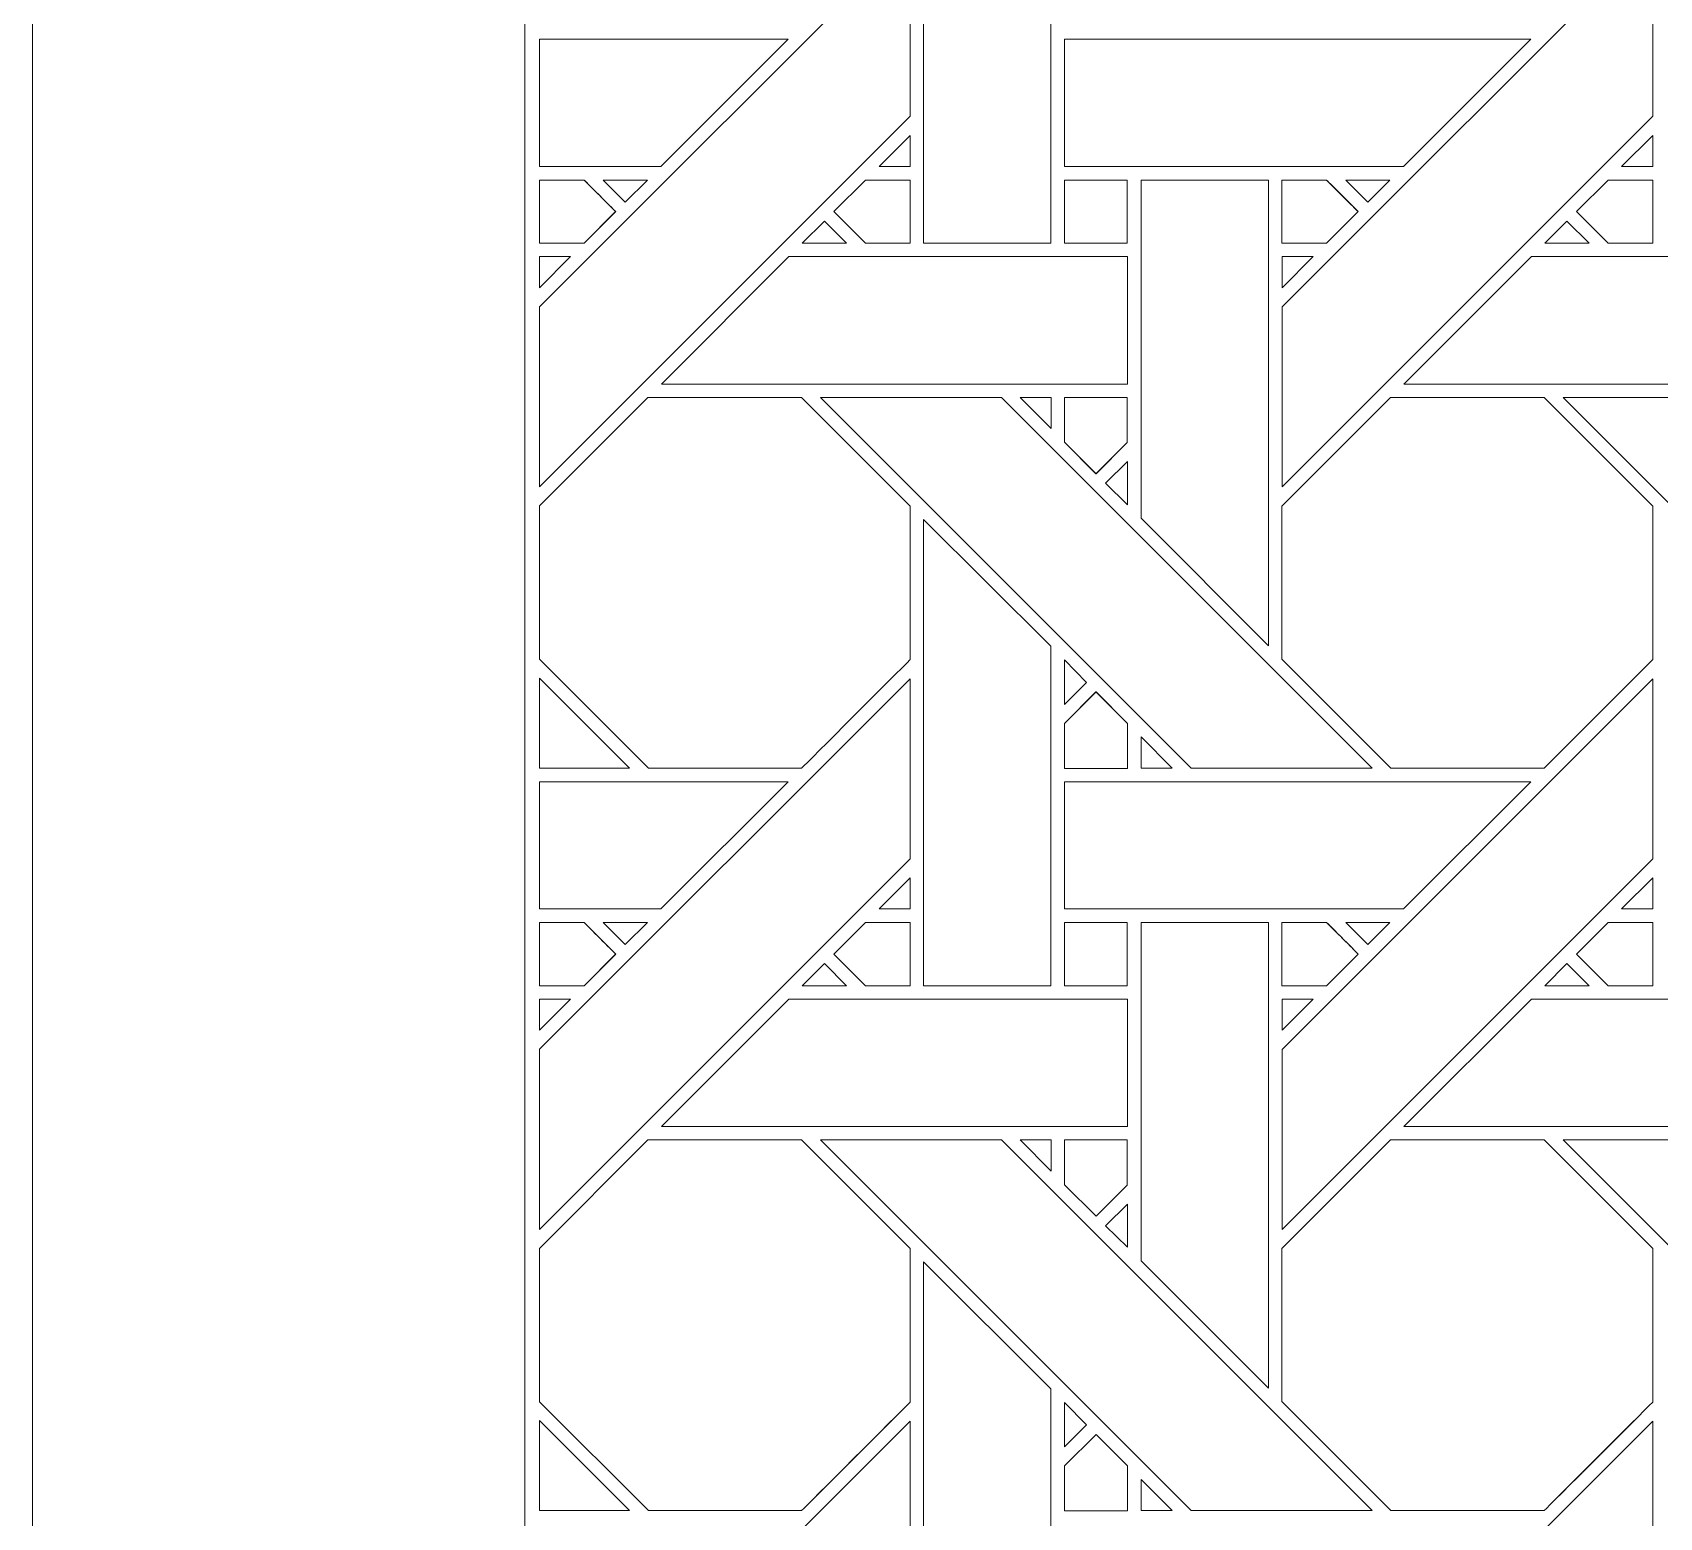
# Model space of a CAD drawing. Header units: inches. Extents: x 4.4 to 20.4, y 5.1 to 13.1.
# Drawn here: x 4.383 to 6.462, y 6.953 to 8.851 of the extents above; entities that cross this region are included whole.
import ezdxf

# ---------------------------------------------------------------- set-up
doc = ezdxf.new("R2010")
doc.units = ezdxf.units.IN
doc.header["$MEASUREMENT"] = 0
doc.layers.add('Design', color=7, linetype='Continuous', lineweight=0)

msp = doc.modelspace()

# ---------------------------------------------------------------- linework, layer by layer
at = {"layer": 'Design'}
for points, knots in [([(4.3829, 13.0948), (4.3829, 13.0948), (4.3829, 5.0948), (4.3829, 5.0948), (4.3829, 5.0948), (20.3829, 5.0948), (20.3829, 5.0948), (20.3829, 5.0948), (20.3829, 13.0948), (20.3829, 13.0948), (20.3829, 13.0948), (4.3829, 13.0948), (4.3829, 13.0948)], [0, 0, 0, 0, 1, 1, 1, 2, 2, 2, 3, 3, 3, 4, 4, 4, 4]), ([(5.0119, 5.7183), (5.0119, 5.7183), (19.7539, 5.7183), (19.7539, 5.7183), (19.7539, 5.7183), (19.7539, 12.4753), (19.7539, 12.4753), (19.7539, 12.4753), (5.0119, 12.4753), (5.0119, 12.4753), (5.0119, 12.4753), (5.0119, 5.7183), (5.0119, 5.7183)], [0, 0, 0, 0, 1, 1, 1, 2, 2, 2, 3, 3, 3, 4, 4, 4, 4]), ([(5.6841, 9.0152), (5.6841, 9.0152), (5.6841, 8.5815), (5.6841, 8.5815), (5.6841, 8.5815), (5.5214, 8.5815), (5.5214, 8.5815), (5.5214, 8.5815), (5.5214, 9.1773), (5.5214, 9.1773), (5.5214, 9.1773), (5.6841, 9.0152), (5.6841, 9.0152)], [0, 0, 0, 0, 1, 1, 1, 2, 2, 2, 3, 3, 3, 4, 4, 4, 4]), ([(5.0306, 8.5002), (5.0306, 8.5002), (5.5042, 8.9738), (5.5042, 8.9738), (5.5042, 8.9738), (5.5042, 8.7437), (5.5042, 8.7437), (5.5042, 8.7437), (5.0306, 8.2701), (5.0306, 8.2701), (5.0306, 8.2701), (5.0306, 8.5002), (5.0306, 8.5002)], [0, 0, 0, 0, 1, 1, 1, 2, 2, 2, 3, 3, 3, 4, 4, 4, 4]), ([(5.9793, 8.5002), (5.9793, 8.5002), (6.453, 8.9738), (6.453, 8.9738), (6.453, 8.9738), (6.453, 8.7437), (6.453, 8.7437), (6.453, 8.7437), (5.9793, 8.2701), (5.9793, 8.2701), (5.9793, 8.2701), (5.9793, 8.5002), (5.9793, 8.5002)], [0, 0, 0, 0, 1, 1, 1, 2, 2, 2, 3, 3, 3, 4, 4, 4, 4]), ([(5.0306, 8.8422), (5.0306, 8.8422), (5.3484, 8.8422), (5.3484, 8.8422), (5.3484, 8.8422), (5.1857, 8.6795), (5.1857, 8.6795), (5.1857, 8.6795), (5.0306, 8.6795), (5.0306, 8.6795), (5.0306, 8.6795), (5.0306, 8.8422), (5.0306, 8.8422)], [0, 0, 0, 0, 1, 1, 1, 2, 2, 2, 3, 3, 3, 4, 4, 4, 4]), ([(5.7015, 8.6795), (5.7015, 8.6795), (5.7015, 8.8422), (5.7015, 8.8422), (5.7015, 8.8422), (6.2972, 8.8422), (6.2972, 8.8422), (6.2972, 8.8422), (6.1344, 8.6795), (6.1344, 8.6795), (6.1344, 8.6795), (5.7015, 8.6795), (5.7015, 8.6795)], [0, 0, 0, 0, 1, 1, 1, 2, 2, 2, 3, 3, 3, 4, 4, 4, 4]), ([(5.4645, 8.6796), (5.4645, 8.6796), (5.5042, 8.7193), (5.5042, 8.7193), (5.5042, 8.7193), (5.5042, 8.6796), (5.5042, 8.6796), (5.5042, 8.6796), (5.4645, 8.6796), (5.4645, 8.6796)], [0, 0, 0, 0, 1, 1, 1, 2, 2, 2, 3, 3, 3, 3]), ([(6.4132, 8.6796), (6.4132, 8.6796), (6.453, 8.7193), (6.453, 8.7193), (6.453, 8.7193), (6.453, 8.6796), (6.453, 8.6796), (6.453, 8.6796), (6.4132, 8.6796), (6.4132, 8.6796)], [0, 0, 0, 0, 1, 1, 1, 2, 2, 2, 3, 3, 3, 3]), ([(5.0306, 8.6623), (5.0306, 8.6623), (5.0876, 8.6623), (5.0876, 8.6623), (5.0927, 8.6572), (5.1234, 8.6264), (5.1278, 8.6219), (5.1278, 8.6219), (5.0875, 8.5815), (5.0875, 8.5815), (5.0875, 8.5815), (5.0306, 8.5815), (5.0306, 8.5815), (5.0306, 8.5815), (5.0306, 8.6623), (5.0306, 8.6623)], [0, 0, 0, 0, 1, 1, 1, 2, 2, 2, 3, 3, 3, 4, 4, 4, 5, 5, 5, 5]), ([(5.0306, 8.6623), (5.0306, 8.6623), (5.0876, 8.6623), (5.0876, 8.6623), (5.093, 8.6569), (5.128, 8.6219), (5.128, 8.6219), (5.128, 8.6219), (5.0875, 8.5815), (5.0875, 8.5815), (5.0875, 8.5815), (5.0306, 8.5815), (5.0306, 8.5815), (5.0306, 8.5815), (5.0306, 8.6623), (5.0306, 8.6623)], [0, 0, 0, 0, 1, 1, 1, 2, 2, 2, 3, 3, 3, 4, 4, 4, 5, 5, 5, 5]), ([(5.1685, 8.6623), (5.1685, 8.6623), (5.1402, 8.6341), (5.1402, 8.6341), (5.1402, 8.6341), (5.112, 8.6623), (5.112, 8.6623), (5.112, 8.6623), (5.1685, 8.6623), (5.1685, 8.6623)], [0, 0, 0, 0, 1, 1, 1, 2, 2, 2, 3, 3, 3, 3]), ([(5.4471, 8.5815), (5.4471, 8.5815), (5.4066, 8.6219), (5.4066, 8.6219), (5.4066, 8.6219), (5.4471, 8.6623), (5.4471, 8.6623), (5.4471, 8.6623), (5.5042, 8.6623), (5.5042, 8.6623), (5.5042, 8.6623), (5.5042, 8.5815), (5.5042, 8.5815), (5.5042, 8.5815), (5.4471, 8.5815), (5.4471, 8.5815)], [0, 0, 0, 0, 1, 1, 1, 2, 2, 2, 3, 3, 3, 4, 4, 4, 5, 5, 5, 5]), ([(5.5042, 8.6623), (5.5042, 8.6623), (5.5042, 8.5815), (5.5042, 8.5815), (5.5042, 8.5815), (5.4471, 8.5815), (5.4471, 8.5815), (5.4471, 8.5815), (5.4068, 8.6219), (5.4068, 8.6219), (5.4068, 8.6219), (5.4471, 8.6623), (5.4471, 8.6623), (5.4471, 8.6623), (5.5042, 8.6623), (5.5042, 8.6623)], [0, 0, 0, 0, 1, 1, 1, 2, 2, 2, 3, 3, 3, 4, 4, 4, 5, 5, 5, 5]), ([(5.7014, 8.5815), (5.7014, 8.5815), (5.7014, 8.6623), (5.7014, 8.6623), (5.7014, 8.6623), (5.7816, 8.6623), (5.7816, 8.6623), (5.7816, 8.6623), (5.7816, 8.5815), (5.7816, 8.5815), (5.7816, 8.5815), (5.7014, 8.5815), (5.7014, 8.5815)], [0, 0, 0, 0, 1, 1, 1, 2, 2, 2, 3, 3, 3, 4, 4, 4, 4]), ([(5.7816, 8.6623), (5.7816, 8.6623), (5.7816, 8.5815), (5.7816, 8.5815), (5.7816, 8.5815), (5.7014, 8.5815), (5.7014, 8.5815), (5.7014, 8.5815), (5.7014, 8.6623), (5.7014, 8.6623), (5.7014, 8.6623), (5.7816, 8.6623), (5.7816, 8.6623)], [0, 0, 0, 0, 1, 1, 1, 2, 2, 2, 3, 3, 3, 4, 4, 4, 4]), ([(5.9622, 8.6623), (5.9622, 8.6623), (5.9622, 8.0672), (5.9622, 8.0672), (5.9622, 8.0672), (5.7992, 8.2301), (5.7992, 8.2301), (5.7992, 8.2301), (5.7992, 8.6623), (5.7992, 8.6623), (5.7992, 8.6623), (5.9622, 8.6623), (5.9622, 8.6623)], [0, 0, 0, 0, 1, 1, 1, 2, 2, 2, 3, 3, 3, 4, 4, 4, 4]), ([(5.9792, 8.5815), (5.9792, 8.5815), (5.9792, 8.6623), (5.9792, 8.6623), (5.9792, 8.6623), (6.0363, 8.6623), (6.0363, 8.6623), (6.0414, 8.6572), (6.0722, 8.6264), (6.0766, 8.6219), (6.0766, 8.6219), (6.0362, 8.5815), (6.0362, 8.5815), (6.0362, 8.5815), (5.9792, 8.5815), (5.9792, 8.5815)], [0, 0, 0, 0, 1, 1, 1, 2, 2, 2, 3, 3, 3, 4, 4, 4, 5, 5, 5, 5]), ([(6.061, 8.6376), (6.061, 8.6376), (6.0766, 8.6219), (6.0766, 8.6219), (6.0766, 8.6219), (6.0362, 8.5815), (6.0362, 8.5815), (6.0362, 8.5815), (5.9792, 8.5815), (5.9792, 8.5815), (5.9792, 8.5815), (5.9792, 8.6623), (5.9792, 8.6623), (5.9792, 8.6623), (6.0363, 8.6623), (6.0363, 8.6623), (6.0363, 8.6623), (6.061, 8.6376), (6.061, 8.6376)], [0, 0, 0, 0, 1, 1, 1, 2, 2, 2, 3, 3, 3, 4, 4, 4, 5, 5, 5, 6, 6, 6, 6]), ([(6.0607, 8.6623), (6.0607, 8.6623), (6.1172, 8.6623), (6.1172, 8.6623), (6.1172, 8.6623), (6.0889, 8.6341), (6.0889, 8.6341), (6.0889, 8.6341), (6.0607, 8.6623), (6.0607, 8.6623)], [0, 0, 0, 0, 1, 1, 1, 2, 2, 2, 3, 3, 3, 3]), ([(6.3958, 8.5815), (6.3958, 8.5815), (6.3554, 8.6219), (6.3554, 8.6219), (6.3554, 8.6219), (6.3959, 8.6623), (6.3959, 8.6623), (6.3959, 8.6623), (6.4529, 8.6623), (6.4529, 8.6623), (6.4529, 8.6623), (6.4529, 8.5815), (6.4529, 8.5815), (6.4529, 8.5815), (6.3958, 8.5815), (6.3958, 8.5815)], [0, 0, 0, 0, 1, 1, 1, 2, 2, 2, 3, 3, 3, 4, 4, 4, 5, 5, 5, 5]), ([(6.3554, 8.6219), (6.3554, 8.6219), (6.3959, 8.6623), (6.3959, 8.6623), (6.3959, 8.6623), (6.4529, 8.6623), (6.4529, 8.6623), (6.4529, 8.6623), (6.4529, 8.5815), (6.4529, 8.5815), (6.4529, 8.5815), (6.3958, 8.5815), (6.3958, 8.5815), (6.3958, 8.5815), (6.3554, 8.6219), (6.3554, 8.6219)], [0, 0, 0, 0, 1, 1, 1, 2, 2, 2, 3, 3, 3, 4, 4, 4, 5, 5, 5, 5]), ([(5.4229, 8.5815), (5.4229, 8.5815), (5.3664, 8.5815), (5.3664, 8.5815), (5.3664, 8.5815), (5.3947, 8.6098), (5.3947, 8.6098), (5.3947, 8.6098), (5.4229, 8.5815), (5.4229, 8.5815)], [0, 0, 0, 0, 1, 1, 1, 2, 2, 2, 3, 3, 3, 3]), ([(6.3716, 8.5815), (6.3716, 8.5815), (6.3151, 8.5815), (6.3151, 8.5815), (6.3151, 8.5815), (6.3434, 8.6098), (6.3434, 8.6098), (6.3434, 8.6098), (6.3716, 8.5815), (6.3716, 8.5815)], [0, 0, 0, 0, 1, 1, 1, 2, 2, 2, 3, 3, 3, 3]), ([(5.0306, 8.5644), (5.0306, 8.5644), (5.0704, 8.5644), (5.0704, 8.5644), (5.0704, 8.5644), (5.0306, 8.5245), (5.0306, 8.5245), (5.0306, 8.5245), (5.0306, 8.5644), (5.0306, 8.5644)], [0, 0, 0, 0, 1, 1, 1, 2, 2, 2, 3, 3, 3, 3]), ([(5.7817, 8.5644), (5.7817, 8.5644), (5.7817, 8.4015), (5.7817, 8.4015), (5.7817, 8.4015), (5.1864, 8.4015), (5.1864, 8.4015), (5.1864, 8.4015), (5.3493, 8.5644), (5.3493, 8.5644), (5.3493, 8.5644), (5.7817, 8.5644), (5.7817, 8.5644)], [0, 0, 0, 0, 1, 1, 1, 2, 2, 2, 3, 3, 3, 4, 4, 4, 4]), ([(6.0191, 8.5644), (6.0191, 8.5644), (5.9793, 8.5245), (5.9793, 8.5245), (5.9793, 8.5245), (5.9793, 8.5644), (5.9793, 8.5644), (5.9793, 8.5644), (6.0191, 8.5644), (6.0191, 8.5644)], [0, 0, 0, 0, 1, 1, 1, 2, 2, 2, 3, 3, 3, 3]), ([(6.298, 8.5644), (6.298, 8.5644), (6.7304, 8.5644), (6.7304, 8.5644), (6.7304, 8.5644), (6.7304, 8.4015), (6.7304, 8.4015), (6.7304, 8.4015), (6.1351, 8.4015), (6.1351, 8.4015), (6.1351, 8.4015), (6.298, 8.5644), (6.298, 8.5644)], [0, 0, 0, 0, 1, 1, 1, 2, 2, 2, 3, 3, 3, 4, 4, 4, 4]), ([(5.3655, 7.9108), (5.3655, 7.9108), (5.1698, 7.9108), (5.1698, 7.9108), (5.1698, 7.9108), (5.0306, 8.0499), (5.0306, 8.0499), (5.0306, 8.0499), (5.0306, 8.2458), (5.0306, 8.2458), (5.0306, 8.2458), (5.1692, 8.3844), (5.1692, 8.3844), (5.1692, 8.3844), (5.3654, 8.3844), (5.3654, 8.3844), (5.3654, 8.3844), (5.5042, 8.2457), (5.5042, 8.2457), (5.5042, 8.2457), (5.5042, 8.0495), (5.5042, 8.0495), (5.4864, 8.0315), (5.3744, 7.9198), (5.3655, 7.9108)], [0, 0, 0, 0, 1, 1, 1, 2, 2, 2, 3, 3, 3, 4, 4, 4, 5, 5, 5, 6, 6, 6, 7, 7, 7, 8, 8, 8, 8]), ([(5.0306, 8.2458), (5.0306, 8.2458), (5.1692, 8.3844), (5.1692, 8.3844), (5.1692, 8.3844), (5.3654, 8.3844), (5.3654, 8.3844), (5.3654, 8.3844), (5.5042, 8.2457), (5.5042, 8.2457), (5.5042, 8.2457), (5.5042, 8.0495), (5.5042, 8.0495), (5.4863, 8.0315), (5.3744, 7.9198), (5.3655, 7.9108), (5.3655, 7.9108), (5.1698, 7.9108), (5.1698, 7.9108), (5.1698, 7.9108), (5.0306, 8.0499), (5.0306, 8.0499), (5.0306, 8.0499), (5.0306, 8.2458), (5.0306, 8.2458)], [0, 0, 0, 0, 1, 1, 1, 2, 2, 2, 3, 3, 3, 4, 4, 4, 5, 5, 5, 6, 6, 6, 7, 7, 7, 8, 8, 8, 8]), ([(5.6207, 8.3844), (5.6207, 8.3844), (6.0943, 7.9108), (6.0943, 7.9108), (6.0943, 7.9108), (5.8633, 7.9108), (5.8633, 7.9108), (5.8633, 7.9108), (5.3897, 8.3844), (5.3897, 8.3844), (5.3897, 8.3844), (5.6207, 8.3844), (5.6207, 8.3844)], [0, 0, 0, 0, 1, 1, 1, 2, 2, 2, 3, 3, 3, 4, 4, 4, 4]), ([(5.6842, 8.3844), (5.6842, 8.3844), (5.6842, 8.3446), (5.6842, 8.3446), (5.6842, 8.3446), (5.6448, 8.3844), (5.6448, 8.3844), (5.6448, 8.3844), (5.6842, 8.3844), (5.6842, 8.3844)], [0, 0, 0, 0, 1, 1, 1, 2, 2, 2, 3, 3, 3, 3]), ([(5.7816, 8.3844), (5.7816, 8.3844), (5.7816, 8.3268), (5.7816, 8.3268), (5.7816, 8.3268), (5.7416, 8.2869), (5.7416, 8.2869), (5.7416, 8.2869), (5.7014, 8.3272), (5.7014, 8.3272), (5.7014, 8.3272), (5.7014, 8.3844), (5.7014, 8.3844), (5.7014, 8.3844), (5.7816, 8.3844), (5.7816, 8.3844)], [0, 0, 0, 0, 1, 1, 1, 2, 2, 2, 3, 3, 3, 4, 4, 4, 5, 5, 5, 5]), ([(5.7418, 8.2869), (5.7418, 8.2869), (5.7014, 8.3272), (5.7014, 8.3272), (5.7014, 8.3272), (5.7014, 8.3844), (5.7014, 8.3844), (5.7014, 8.3844), (5.7816, 8.3844), (5.7816, 8.3844), (5.7816, 8.3844), (5.7816, 8.3268), (5.7816, 8.3268), (5.7816, 8.3268), (5.7418, 8.2869), (5.7418, 8.2869)], [0, 0, 0, 0, 1, 1, 1, 2, 2, 2, 3, 3, 3, 4, 4, 4, 5, 5, 5, 5]), ([(6.3142, 7.9108), (6.3142, 7.9108), (6.1185, 7.9108), (6.1185, 7.9108), (6.1185, 7.9108), (5.9792, 8.05), (5.9792, 8.05), (5.9792, 8.05), (5.9792, 8.2457), (5.9792, 8.2457), (5.9792, 8.2457), (6.1179, 8.3844), (6.1179, 8.3844), (6.1179, 8.3844), (6.3142, 8.3844), (6.3142, 8.3844), (6.3142, 8.3844), (6.4529, 8.2457), (6.4529, 8.2457), (6.4529, 8.2457), (6.4529, 8.0495), (6.4529, 8.0495), (6.4351, 8.0315), (6.3232, 7.9198), (6.3142, 7.9108)], [0, 0, 0, 0, 1, 1, 1, 2, 2, 2, 3, 3, 3, 4, 4, 4, 5, 5, 5, 6, 6, 6, 7, 7, 7, 8, 8, 8, 8]), ([(5.9792, 8.2457), (5.9792, 8.2457), (6.1179, 8.3844), (6.1179, 8.3844), (6.1179, 8.3844), (6.3142, 8.3844), (6.3142, 8.3844), (6.3142, 8.3844), (6.4529, 8.2457), (6.4529, 8.2457), (6.4529, 8.2457), (6.4529, 8.0495), (6.4529, 8.0495), (6.4351, 8.0315), (6.3232, 7.9198), (6.3142, 7.9108), (6.3142, 7.9108), (6.1185, 7.9108), (6.1185, 7.9108), (6.1185, 7.9108), (5.9792, 8.05), (5.9792, 8.05), (5.9792, 8.05), (5.9792, 8.2457), (5.9792, 8.2457)], [0, 0, 0, 0, 1, 1, 1, 2, 2, 2, 3, 3, 3, 4, 4, 4, 5, 5, 5, 6, 6, 6, 7, 7, 7, 8, 8, 8, 8]), ([(6.5694, 8.3844), (6.5694, 8.3844), (7.043, 7.9108), (7.043, 7.9108), (7.043, 7.9108), (6.812, 7.9108), (6.812, 7.9108), (6.812, 7.9108), (6.3385, 8.3844), (6.3385, 8.3844), (6.3385, 8.3844), (6.5694, 8.3844), (6.5694, 8.3844)], [0, 0, 0, 0, 1, 1, 1, 2, 2, 2, 3, 3, 3, 4, 4, 4, 4]), ([(5.7817, 8.3026), (5.7817, 8.3026), (5.7817, 8.2474), (5.7817, 8.2474), (5.7817, 8.2474), (5.7539, 8.2748), (5.7539, 8.2748), (5.7539, 8.2748), (5.7817, 8.3026), (5.7817, 8.3026)], [0, 0, 0, 0, 1, 1, 1, 2, 2, 2, 3, 3, 3, 3]), ([(5.6841, 8.0665), (5.6841, 8.0665), (5.6841, 7.6328), (5.6841, 7.6328), (5.6841, 7.6328), (5.5214, 7.6328), (5.5214, 7.6328), (5.5214, 7.6328), (5.5214, 8.2286), (5.5214, 8.2286), (5.5214, 8.2286), (5.6841, 8.0665), (5.6841, 8.0665)], [0, 0, 0, 0, 1, 1, 1, 2, 2, 2, 3, 3, 3, 4, 4, 4, 4]), ([(5.7015, 7.9922), (5.7015, 7.9922), (5.7015, 8.049), (5.7015, 8.049), (5.7015, 8.049), (5.7296, 8.0204), (5.7296, 8.0204), (5.7296, 8.0204), (5.7015, 7.9922), (5.7015, 7.9922)], [0, 0, 0, 0, 1, 1, 1, 2, 2, 2, 3, 3, 3, 3]), ([(5.0306, 8.0258), (5.0306, 8.0258), (5.1456, 7.9108), (5.1456, 7.9108), (5.1456, 7.9108), (5.0306, 7.9108), (5.0306, 7.9108), (5.0306, 7.9108), (5.0306, 8.0258), (5.0306, 8.0258)], [0, 0, 0, 0, 1, 1, 1, 2, 2, 2, 3, 3, 3, 3]), ([(5.0306, 7.5515), (5.0306, 7.5515), (5.5042, 8.025), (5.5042, 8.025), (5.5042, 8.025), (5.5042, 7.795), (5.5042, 7.795), (5.5042, 7.795), (5.0306, 7.3214), (5.0306, 7.3214), (5.0306, 7.3214), (5.0306, 7.5515), (5.0306, 7.5515)], [0, 0, 0, 0, 1, 1, 1, 2, 2, 2, 3, 3, 3, 4, 4, 4, 4]), ([(5.9793, 7.5514), (5.9793, 7.5514), (6.453, 8.025), (6.453, 8.025), (6.453, 8.025), (6.453, 7.795), (6.453, 7.795), (6.453, 7.795), (5.9793, 7.3213), (5.9793, 7.3213), (5.9793, 7.3213), (5.9793, 7.5514), (5.9793, 7.5514)], [0, 0, 0, 0, 1, 1, 1, 2, 2, 2, 3, 3, 3, 4, 4, 4, 4]), ([(5.7014, 7.9678), (5.7014, 7.9678), (5.7416, 8.0082), (5.7416, 8.0082), (5.7416, 8.0082), (5.782, 7.9678), (5.782, 7.9678), (5.782, 7.9678), (5.782, 7.9105), (5.782, 7.9105), (5.782, 7.9105), (5.7014, 7.9105), (5.7014, 7.9105), (5.7014, 7.9105), (5.7014, 7.9678), (5.7014, 7.9678)], [0, 0, 0, 0, 1, 1, 1, 2, 2, 2, 3, 3, 3, 4, 4, 4, 5, 5, 5, 5]), ([(5.7418, 8.0082), (5.7418, 8.0082), (5.782, 7.9678), (5.782, 7.9678), (5.782, 7.9678), (5.782, 7.9105), (5.782, 7.9105), (5.782, 7.9105), (5.7014, 7.9105), (5.7014, 7.9105), (5.7014, 7.9105), (5.7014, 7.9678), (5.7014, 7.9678), (5.7014, 7.9678), (5.7418, 8.0082), (5.7418, 8.0082)], [0, 0, 0, 0, 1, 1, 1, 2, 2, 2, 3, 3, 3, 4, 4, 4, 5, 5, 5, 5]), ([(5.7994, 7.9108), (5.7994, 7.9108), (5.7994, 7.9506), (5.7994, 7.9506), (5.7994, 7.9506), (5.8391, 7.9108), (5.8391, 7.9108), (5.8391, 7.9108), (5.7994, 7.9108), (5.7994, 7.9108)], [0, 0, 0, 0, 1, 1, 1, 2, 2, 2, 3, 3, 3, 3]), ([(5.0306, 7.8935), (5.0306, 7.8935), (5.3484, 7.8935), (5.3484, 7.8935), (5.3484, 7.8935), (5.1857, 7.7308), (5.1857, 7.7308), (5.1857, 7.7308), (5.0306, 7.7308), (5.0306, 7.7308), (5.0306, 7.7308), (5.0306, 7.8935), (5.0306, 7.8935)], [0, 0, 0, 0, 1, 1, 1, 2, 2, 2, 3, 3, 3, 4, 4, 4, 4]), ([(5.7015, 7.7308), (5.7015, 7.7308), (5.7015, 7.8935), (5.7015, 7.8935), (5.7015, 7.8935), (6.2972, 7.8935), (6.2972, 7.8935), (6.2972, 7.8935), (6.1344, 7.7308), (6.1344, 7.7308), (6.1344, 7.7308), (5.7015, 7.7308), (5.7015, 7.7308)], [0, 0, 0, 0, 1, 1, 1, 2, 2, 2, 3, 3, 3, 4, 4, 4, 4]), ([(5.4645, 7.7308), (5.4645, 7.7308), (5.5042, 7.7706), (5.5042, 7.7706), (5.5042, 7.7706), (5.5042, 7.7308), (5.5042, 7.7308), (5.5042, 7.7308), (5.4645, 7.7308), (5.4645, 7.7308)], [0, 0, 0, 0, 1, 1, 1, 2, 2, 2, 3, 3, 3, 3]), ([(6.4132, 7.7308), (6.4132, 7.7308), (6.453, 7.7706), (6.453, 7.7706), (6.453, 7.7706), (6.453, 7.7308), (6.453, 7.7308), (6.453, 7.7308), (6.4132, 7.7308), (6.4132, 7.7308)], [0, 0, 0, 0, 1, 1, 1, 2, 2, 2, 3, 3, 3, 3]), ([(5.0306, 7.7136), (5.0306, 7.7136), (5.0876, 7.7136), (5.0876, 7.7136), (5.0927, 7.7084), (5.1234, 7.6776), (5.1278, 7.6732), (5.1278, 7.6732), (5.0875, 7.6328), (5.0875, 7.6328), (5.0875, 7.6328), (5.0306, 7.6328), (5.0306, 7.6328), (5.0306, 7.6328), (5.0306, 7.7136), (5.0306, 7.7136)], [0, 0, 0, 0, 1, 1, 1, 2, 2, 2, 3, 3, 3, 4, 4, 4, 5, 5, 5, 5]), ([(5.0306, 7.7136), (5.0306, 7.7136), (5.0876, 7.7136), (5.0876, 7.7136), (5.0876, 7.7136), (5.128, 7.6732), (5.128, 7.6732), (5.128, 7.6732), (5.0875, 7.6328), (5.0875, 7.6328), (5.0875, 7.6328), (5.0306, 7.6328), (5.0306, 7.6328), (5.0306, 7.6328), (5.0306, 7.7136), (5.0306, 7.7136)], [0, 0, 0, 0, 1, 1, 1, 2, 2, 2, 3, 3, 3, 4, 4, 4, 5, 5, 5, 5]), ([(5.1685, 7.7136), (5.1685, 7.7136), (5.1402, 7.6854), (5.1402, 7.6854), (5.1402, 7.6854), (5.112, 7.7136), (5.112, 7.7136), (5.112, 7.7136), (5.1685, 7.7136), (5.1685, 7.7136)], [0, 0, 0, 0, 1, 1, 1, 2, 2, 2, 3, 3, 3, 3]), ([(5.4471, 7.6328), (5.4471, 7.6328), (5.4067, 7.6731), (5.4067, 7.6731), (5.4067, 7.6731), (5.4471, 7.7136), (5.4471, 7.7136), (5.4471, 7.7136), (5.5042, 7.7136), (5.5042, 7.7136), (5.5042, 7.7136), (5.5042, 7.6328), (5.5042, 7.6328), (5.5042, 7.6328), (5.4471, 7.6328), (5.4471, 7.6328)], [0, 0, 0, 0, 1, 1, 1, 2, 2, 2, 3, 3, 3, 4, 4, 4, 5, 5, 5, 5]), ([(5.5042, 7.7136), (5.5042, 7.7136), (5.5042, 7.6328), (5.5042, 7.6328), (5.5042, 7.6328), (5.4471, 7.6328), (5.4471, 7.6328), (5.4471, 7.6328), (5.4067, 7.6731), (5.4067, 7.6731), (5.4067, 7.6731), (5.4471, 7.7136), (5.4471, 7.7136), (5.4471, 7.7136), (5.5042, 7.7136), (5.5042, 7.7136)], [0, 0, 0, 0, 1, 1, 1, 2, 2, 2, 3, 3, 3, 4, 4, 4, 5, 5, 5, 5]), ([(5.7014, 7.6328), (5.7014, 7.6328), (5.7014, 7.7136), (5.7014, 7.7136), (5.7014, 7.7136), (5.7816, 7.7136), (5.7816, 7.7136), (5.7816, 7.7136), (5.7816, 7.6328), (5.7816, 7.6328), (5.7816, 7.6328), (5.7014, 7.6328), (5.7014, 7.6328)], [0, 0, 0, 0, 1, 1, 1, 2, 2, 2, 3, 3, 3, 4, 4, 4, 4]), ([(5.7014, 7.7136), (5.7014, 7.7136), (5.7816, 7.7136), (5.7816, 7.7136), (5.7816, 7.7136), (5.7816, 7.6328), (5.7816, 7.6328), (5.7816, 7.6328), (5.7014, 7.6328), (5.7014, 7.6328), (5.7014, 7.6328), (5.7014, 7.7136), (5.7014, 7.7136)], [0, 0, 0, 0, 1, 1, 1, 2, 2, 2, 3, 3, 3, 4, 4, 4, 4]), ([(5.9622, 7.7136), (5.9622, 7.7136), (5.9622, 7.1184), (5.9622, 7.1184), (5.9622, 7.1184), (5.7992, 7.2814), (5.7992, 7.2814), (5.7992, 7.2814), (5.7992, 7.7136), (5.7992, 7.7136), (5.7992, 7.7136), (5.9622, 7.7136), (5.9622, 7.7136)], [0, 0, 0, 0, 1, 1, 1, 2, 2, 2, 3, 3, 3, 4, 4, 4, 4]), ([(5.9792, 7.6328), (5.9792, 7.6328), (5.9792, 7.7136), (5.9792, 7.7136), (5.9792, 7.7136), (6.0363, 7.7136), (6.0363, 7.7136), (6.0414, 7.7084), (6.0722, 7.6776), (6.0766, 7.6732), (6.0766, 7.6732), (6.0362, 7.6328), (6.0362, 7.6328), (6.0362, 7.6328), (5.9792, 7.6328), (5.9792, 7.6328)], [0, 0, 0, 0, 1, 1, 1, 2, 2, 2, 3, 3, 3, 4, 4, 4, 5, 5, 5, 5]), ([(6.062, 7.6879), (6.062, 7.6879), (6.0766, 7.6732), (6.0766, 7.6732), (6.0766, 7.6732), (6.0362, 7.6328), (6.0362, 7.6328), (6.0362, 7.6328), (5.9792, 7.6328), (5.9792, 7.6328), (5.9792, 7.6328), (5.9792, 7.7136), (5.9792, 7.7136), (5.9792, 7.7136), (6.0363, 7.7136), (6.0363, 7.7136), (6.0419, 7.708), (6.0524, 7.6975), (6.062, 7.6879)], [0, 0, 0, 0, 1, 1, 1, 2, 2, 2, 3, 3, 3, 4, 4, 4, 5, 5, 5, 6, 6, 6, 6]), ([(6.0607, 7.7136), (6.0607, 7.7136), (6.1172, 7.7136), (6.1172, 7.7136), (6.1172, 7.7136), (6.0889, 7.6854), (6.0889, 7.6854), (6.0889, 7.6854), (6.0607, 7.7136), (6.0607, 7.7136)], [0, 0, 0, 0, 1, 1, 1, 2, 2, 2, 3, 3, 3, 3]), ([(6.3958, 7.6328), (6.3958, 7.6328), (6.3554, 7.6732), (6.3554, 7.6732), (6.3554, 7.6732), (6.3959, 7.7136), (6.3959, 7.7136), (6.3959, 7.7136), (6.4529, 7.7136), (6.4529, 7.7136), (6.4529, 7.7136), (6.4529, 7.6328), (6.4529, 7.6328), (6.4529, 7.6328), (6.3958, 7.6328), (6.3958, 7.6328)], [0, 0, 0, 0, 1, 1, 1, 2, 2, 2, 3, 3, 3, 4, 4, 4, 5, 5, 5, 5]), ([(6.3554, 7.6732), (6.3554, 7.6732), (6.3959, 7.7136), (6.3959, 7.7136), (6.3959, 7.7136), (6.4529, 7.7136), (6.4529, 7.7136), (6.4529, 7.7136), (6.4529, 7.6328), (6.4529, 7.6328), (6.4529, 7.6328), (6.3958, 7.6328), (6.3958, 7.6328), (6.3958, 7.6328), (6.3554, 7.6732), (6.3554, 7.6732)], [0, 0, 0, 0, 1, 1, 1, 2, 2, 2, 3, 3, 3, 4, 4, 4, 5, 5, 5, 5]), ([(5.4229, 7.6328), (5.4229, 7.6328), (5.3664, 7.6328), (5.3664, 7.6328), (5.3664, 7.6328), (5.3947, 7.661), (5.3947, 7.661), (5.3947, 7.661), (5.4229, 7.6328), (5.4229, 7.6328)], [0, 0, 0, 0, 1, 1, 1, 2, 2, 2, 3, 3, 3, 3]), ([(6.3716, 7.6328), (6.3716, 7.6328), (6.3151, 7.6328), (6.3151, 7.6328), (6.3151, 7.6328), (6.3434, 7.661), (6.3434, 7.661), (6.3434, 7.661), (6.3716, 7.6328), (6.3716, 7.6328)], [0, 0, 0, 0, 1, 1, 1, 2, 2, 2, 3, 3, 3, 3]), ([(5.0306, 7.6156), (5.0306, 7.6156), (5.0704, 7.6156), (5.0704, 7.6156), (5.0704, 7.6156), (5.0306, 7.5758), (5.0306, 7.5758), (5.0306, 7.5758), (5.0306, 7.6156), (5.0306, 7.6156)], [0, 0, 0, 0, 1, 1, 1, 2, 2, 2, 3, 3, 3, 3]), ([(5.7817, 7.6156), (5.7817, 7.6156), (5.7817, 7.4528), (5.7817, 7.4528), (5.7817, 7.4528), (5.1864, 7.4528), (5.1864, 7.4528), (5.1864, 7.4528), (5.3493, 7.6156), (5.3493, 7.6156), (5.3493, 7.6156), (5.7817, 7.6156), (5.7817, 7.6156)], [0, 0, 0, 0, 1, 1, 1, 2, 2, 2, 3, 3, 3, 4, 4, 4, 4]), ([(6.0191, 7.6156), (6.0191, 7.6156), (5.9793, 7.5758), (5.9793, 7.5758), (5.9793, 7.5758), (5.9793, 7.6156), (5.9793, 7.6156), (5.9793, 7.6156), (6.0191, 7.6156), (6.0191, 7.6156)], [0, 0, 0, 0, 1, 1, 1, 2, 2, 2, 3, 3, 3, 3]), ([(6.298, 7.6156), (6.298, 7.6156), (6.7304, 7.6156), (6.7304, 7.6156), (6.7304, 7.6156), (6.7304, 7.4528), (6.7304, 7.4528), (6.7304, 7.4528), (6.1351, 7.4528), (6.1351, 7.4528), (6.1351, 7.4528), (6.298, 7.6156), (6.298, 7.6156)], [0, 0, 0, 0, 1, 1, 1, 2, 2, 2, 3, 3, 3, 4, 4, 4, 4]), ([(5.0306, 7.1012), (5.0306, 7.1012), (5.0306, 7.297), (5.0306, 7.297), (5.0306, 7.297), (5.1692, 7.4357), (5.1692, 7.4357), (5.1692, 7.4357), (5.3654, 7.4357), (5.3654, 7.4357), (5.3654, 7.4357), (5.5042, 7.297), (5.5042, 7.297), (5.5042, 7.297), (5.5042, 7.1007), (5.5042, 7.1007), (5.4864, 7.0828), (5.3744, 6.9711), (5.3655, 6.962), (5.3655, 6.962), (5.1698, 6.962), (5.1698, 6.962), (5.1698, 6.962), (5.0306, 7.1012), (5.0306, 7.1012)], [0, 0, 0, 0, 1, 1, 1, 2, 2, 2, 3, 3, 3, 4, 4, 4, 5, 5, 5, 6, 6, 6, 7, 7, 7, 8, 8, 8, 8]), ([(5.0306, 7.297), (5.0306, 7.297), (5.1692, 7.4357), (5.1692, 7.4357), (5.1692, 7.4357), (5.3654, 7.4357), (5.3654, 7.4357), (5.3654, 7.4357), (5.5042, 7.297), (5.5042, 7.297), (5.5042, 7.297), (5.5042, 7.1007), (5.5042, 7.1007), (5.4863, 7.0827), (5.3744, 6.971), (5.3655, 6.962), (5.3655, 6.962), (5.1698, 6.962), (5.1698, 6.962), (5.1698, 6.962), (5.0306, 7.1012), (5.0306, 7.1012), (5.0306, 7.1012), (5.0306, 7.297), (5.0306, 7.297)], [0, 0, 0, 0, 1, 1, 1, 2, 2, 2, 3, 3, 3, 4, 4, 4, 5, 5, 5, 6, 6, 6, 7, 7, 7, 8, 8, 8, 8]), ([(5.6207, 7.4357), (5.6207, 7.4357), (6.0943, 6.962), (6.0943, 6.962), (6.0943, 6.962), (5.8633, 6.962), (5.8633, 6.962), (5.8633, 6.962), (5.3897, 7.4357), (5.3897, 7.4357), (5.3897, 7.4357), (5.6207, 7.4357), (5.6207, 7.4357)], [0, 0, 0, 0, 1, 1, 1, 2, 2, 2, 3, 3, 3, 4, 4, 4, 4]), ([(5.6842, 7.4357), (5.6842, 7.4357), (5.6842, 7.3959), (5.6842, 7.3959), (5.6842, 7.3959), (5.6448, 7.4357), (5.6448, 7.4357), (5.6448, 7.4357), (5.6842, 7.4357), (5.6842, 7.4357)], [0, 0, 0, 0, 1, 1, 1, 2, 2, 2, 3, 3, 3, 3]), ([(5.7014, 7.3785), (5.7014, 7.3785), (5.7014, 7.4357), (5.7014, 7.4357), (5.7014, 7.4357), (5.7816, 7.4357), (5.7816, 7.4357), (5.7816, 7.4357), (5.7816, 7.3781), (5.7816, 7.3781), (5.7816, 7.3781), (5.7417, 7.3381), (5.7417, 7.3381), (5.7417, 7.3381), (5.7014, 7.3785), (5.7014, 7.3785)], [0, 0, 0, 0, 1, 1, 1, 2, 2, 2, 3, 3, 3, 4, 4, 4, 5, 5, 5, 5]), ([(5.7417, 7.3381), (5.7417, 7.3381), (5.7014, 7.3785), (5.7014, 7.3785), (5.7014, 7.3785), (5.7014, 7.4357), (5.7014, 7.4357), (5.7014, 7.4357), (5.7816, 7.4357), (5.7816, 7.4357), (5.7816, 7.4357), (5.7816, 7.3781), (5.7816, 7.3781), (5.7816, 7.3781), (5.7417, 7.3381), (5.7417, 7.3381)], [0, 0, 0, 0, 1, 1, 1, 2, 2, 2, 3, 3, 3, 4, 4, 4, 5, 5, 5, 5]), ([(5.9792, 7.1013), (5.9792, 7.1013), (5.9792, 7.297), (5.9792, 7.297), (5.9792, 7.297), (6.1179, 7.4357), (6.1179, 7.4357), (6.1179, 7.4357), (6.3142, 7.4357), (6.3142, 7.4357), (6.3142, 7.4357), (6.4529, 7.297), (6.4529, 7.297), (6.4529, 7.297), (6.4529, 7.1007), (6.4529, 7.1007), (6.4351, 7.0828), (6.3232, 6.9711), (6.3142, 6.962), (6.3142, 6.962), (6.1185, 6.962), (6.1185, 6.962), (6.1185, 6.962), (5.9792, 7.1013), (5.9792, 7.1013)], [0, 0, 0, 0, 1, 1, 1, 2, 2, 2, 3, 3, 3, 4, 4, 4, 5, 5, 5, 6, 6, 6, 7, 7, 7, 8, 8, 8, 8]), ([(5.9792, 7.297), (5.9792, 7.297), (6.1179, 7.4357), (6.1179, 7.4357), (6.1179, 7.4357), (6.3142, 7.4357), (6.3142, 7.4357), (6.3142, 7.4357), (6.4529, 7.297), (6.4529, 7.297), (6.4529, 7.297), (6.4529, 7.1007), (6.4529, 7.1007), (6.4349, 7.0825), (6.323, 6.9709), (6.3142, 6.962), (6.3142, 6.962), (6.1185, 6.962), (6.1185, 6.962), (6.1185, 6.962), (5.9792, 7.1013), (5.9792, 7.1013), (5.9792, 7.1013), (5.9792, 7.297), (5.9792, 7.297)], [0, 0, 0, 0, 1, 1, 1, 2, 2, 2, 3, 3, 3, 4, 4, 4, 5, 5, 5, 6, 6, 6, 7, 7, 7, 8, 8, 8, 8]), ([(6.5694, 7.4357), (6.5694, 7.4357), (7.043, 6.962), (7.043, 6.962), (7.043, 6.962), (6.812, 6.962), (6.812, 6.962), (6.812, 6.962), (6.3385, 7.4357), (6.3385, 7.4357), (6.3385, 7.4357), (6.5694, 7.4357), (6.5694, 7.4357)], [0, 0, 0, 0, 1, 1, 1, 2, 2, 2, 3, 3, 3, 4, 4, 4, 4]), ([(5.7817, 7.3538), (5.7817, 7.3538), (5.7817, 7.2987), (5.7817, 7.2987), (5.7817, 7.2987), (5.7539, 7.3261), (5.7539, 7.3261), (5.7539, 7.3261), (5.7817, 7.3538), (5.7817, 7.3538)], [0, 0, 0, 0, 1, 1, 1, 2, 2, 2, 3, 3, 3, 3]), ([(5.6841, 7.1177), (5.6841, 7.1177), (5.6841, 6.684), (5.6841, 6.684), (5.6841, 6.684), (5.5214, 6.684), (5.5214, 6.684), (5.5214, 6.684), (5.5214, 7.2799), (5.5214, 7.2799), (5.5214, 7.2799), (5.6841, 7.1177), (5.6841, 7.1177)], [0, 0, 0, 0, 1, 1, 1, 2, 2, 2, 3, 3, 3, 4, 4, 4, 4]), ([(5.7015, 7.0435), (5.7015, 7.0435), (5.7015, 7.1002), (5.7015, 7.1002), (5.7015, 7.1002), (5.7296, 7.0717), (5.7296, 7.0717), (5.7296, 7.0717), (5.7015, 7.0435), (5.7015, 7.0435)], [0, 0, 0, 0, 1, 1, 1, 2, 2, 2, 3, 3, 3, 3]), ([(5.0306, 7.0771), (5.0306, 7.0771), (5.1456, 6.962), (5.1456, 6.962), (5.1456, 6.962), (5.0306, 6.962), (5.0306, 6.962), (5.0306, 6.962), (5.0306, 7.0771), (5.0306, 7.0771)], [0, 0, 0, 0, 1, 1, 1, 2, 2, 2, 3, 3, 3, 3]), ([(5.0306, 6.6027), (5.0306, 6.6027), (5.5042, 7.0763), (5.5042, 7.0763), (5.5042, 7.0763), (5.5042, 6.8463), (5.5042, 6.8463), (5.5042, 6.8463), (5.0306, 6.3726), (5.0306, 6.3726), (5.0306, 6.3726), (5.0306, 6.6027), (5.0306, 6.6027)], [0, 0, 0, 0, 1, 1, 1, 2, 2, 2, 3, 3, 3, 4, 4, 4, 4]), ([(5.9793, 6.6027), (5.9793, 6.6027), (6.453, 7.0763), (6.453, 7.0763), (6.453, 7.0763), (6.453, 6.8463), (6.453, 6.8463), (6.453, 6.8463), (5.9793, 6.3726), (5.9793, 6.3726), (5.9793, 6.3726), (5.9793, 6.6027), (5.9793, 6.6027)], [0, 0, 0, 0, 1, 1, 1, 2, 2, 2, 3, 3, 3, 4, 4, 4, 4]), ([(5.7014, 6.9618), (5.7014, 6.9618), (5.7014, 7.0191), (5.7014, 7.0191), (5.7014, 7.0191), (5.7417, 7.0594), (5.7417, 7.0594), (5.7417, 7.0594), (5.782, 7.0191), (5.782, 7.0191), (5.782, 7.0191), (5.782, 6.9618), (5.782, 6.9618), (5.782, 6.9618), (5.7014, 6.9618), (5.7014, 6.9618)], [0, 0, 0, 0, 1, 1, 1, 2, 2, 2, 3, 3, 3, 4, 4, 4, 5, 5, 5, 5]), ([(5.7417, 7.0594), (5.7417, 7.0594), (5.782, 7.0191), (5.782, 7.0191), (5.782, 7.0191), (5.782, 6.9618), (5.782, 6.9618), (5.782, 6.9618), (5.7014, 6.9618), (5.7014, 6.9618), (5.7014, 6.9618), (5.7014, 7.0191), (5.7014, 7.0191), (5.7014, 7.0191), (5.7417, 7.0594), (5.7417, 7.0594)], [0, 0, 0, 0, 1, 1, 1, 2, 2, 2, 3, 3, 3, 4, 4, 4, 5, 5, 5, 5]), ([(5.7994, 6.962), (5.7994, 6.962), (5.7994, 7.0018), (5.7994, 7.0018), (5.7994, 7.0018), (5.8391, 6.962), (5.8391, 6.962), (5.8391, 6.962), (5.7994, 6.962), (5.7994, 6.962)], [0, 0, 0, 0, 1, 1, 1, 2, 2, 2, 3, 3, 3, 3])]:
    msp.add_open_spline(points, degree=3, knots=knots, dxfattribs=at)

doc.saveas('drawing.dxf')
